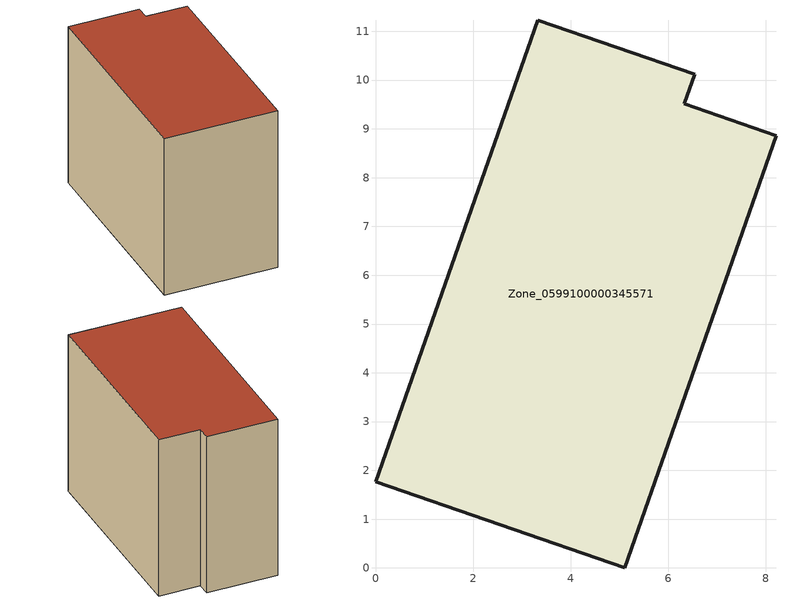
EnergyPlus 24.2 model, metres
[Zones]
Zone_0599100000345571
 floor ground (C_G): 0,1.77 3.33,11.23 6.54,10.12 6.33,9.51 8.21,8.86 5.11,0 z0
 wall outside (C_F): 3.33,11.23 0,1.77 5.11,0 8.21,8.86 6.33,9.51 6.54,10.12 3.33,11.23 z0:7.98
 roof outside (C_R): 0,1.77 5.11,0 8.21,8.86 6.33,9.51 6.54,10.12 3.33,11.23 z7.98
[BUILDING]
Pand.0599100000345571: North Axis=0; Terrain=City; Loads Convergence Tolerance Value=0.04; Temperature Convergence Tolerance Value=0.4; Solar Distribution=FullExterior; Maximum Number of Warmup Days=25; Minimum Number of Warmup Days=1
[Site:Location]
Rotterdam.The.Hague.AP_ZH_NLD Design_Conditions: Latitude=51.96; Longitude=4.45; Time Zone=1; Elevation=-4.5
[SITE:GROUNDTEMPERATURE:BUILDINGSURFACE]
18, 18, 18, 18, 18, 18, 18, 18, 18, 18, 18, 18
[MATERIAL] Thermal Absorptance=0.9; Solar Absorptance=0.7; Visible Absorptance=0.7
Name | Roughness | Thickness | Conductivity | Density | Specific Heat
G.TI.1992-2005 | MediumSmooth | 0.15 | 0.06 | 540 | 1210
F.TI.1992-2005 | Rough | 0.3 | 0.12 | 1920 | 840
R.TI.1992-2005 | MediumRough | 0.2 | 0.08 | 1500 | 1000
[CONSTRUCTION]
C_G: G.TI.1992-2005
C_F: F.TI.1992-2005
C_R: R.TI.1992-2005
[ZONE]
Zone_0599100000345571: Type=1; Multiplier=1; Ceiling Height=Autocalculate; Volume=Autocalculate; Floor Area=autocalculate; Part of Total Floor Area=Yes
[ZONEINFILTRATION:DESIGNFLOWRATE]
Infil_Zone_0599100000345571: Zone or ZoneList or Space or SpaceList=Zone_0599100000345571; Schedule=AlwaysOn; Design Flow Rate Calculation Method=Flow/Area; Flow Rate per Floor Area=0.0015; Constant Term Coefficient=1; Temperature Term Coefficient=0; Velocity Term Coefficient=0; Velocity Squared Term Coefficient=0
[HVACTEMPLATE:ZONE:IDEALLOADSAIRSYSTEM]
Zone_0599100000345571: Maximum Heating Supply Air Temperature=50; Minimum Cooling Supply Air Temperature=13; Maximum Heating Supply Air Humidity Ratio=0.0156; Minimum Cooling Supply Air Humidity Ratio=0.0077; Heating Limit=NoLimit; Cooling Limit=NoLimit; Dehumidification Control Type=ConstantSensibleHeatRatio; Cooling Sensible Heat Ratio=0.7; Dehumidification Setpoint=60; Humidification Control Type=None; Humidification Setpoint=30; Outdoor Air Method=None; Outdoor Air Flow Rate per Person=0.00944; Outdoor Air Flow Rate per Zone Floor Area=0; Outdoor Air Flow Rate per Zone=0; Demand Controlled Ventilation Type=None; Outdoor Air Economizer Type=NoEconomizer; Heat Recovery Type=None; Sensible Heat Recovery Effectiveness=0.7; Latent Heat Recovery Effectiveness=0.65
[ZONECONTROL:THERMOSTAT]
ThermostatControl_Zone_0599100000345571: Zone or ZoneList=Zone_0599100000345571; Control Type Schedule=DualSetpointControlType; Control 1=Thermostat_Zone_0599100000345571; Temperature Difference Between Cutout And Setpoint=0
[THERMOSTATSETPOINT:DUALSETPOINT]
Thermostat_Zone_0599100000345571: Heating Setpoint Temperature Schedule=HeatingSetpoint_Zone_0599100000345571; Cooling Setpoint Temperature Schedule=CoolingSetpoint_Zone_0599100000345571
[SCHEDULE:COMPACT]
HeatingSetpoint_Zone_0599100000345571: Through: 12/31, For: AllDays, Until: 24:00, 21
CoolingSetpoint_Zone_0599100000345571: Through: 12/31, For: AllDays, Until: 24:00, 24
DualSetpointControlType: Through: 12/31, For: AllDays, Until: 24:00, 4
AlwaysOn: Through: 12/31, For: AllDays, Until: 24:00, 1
